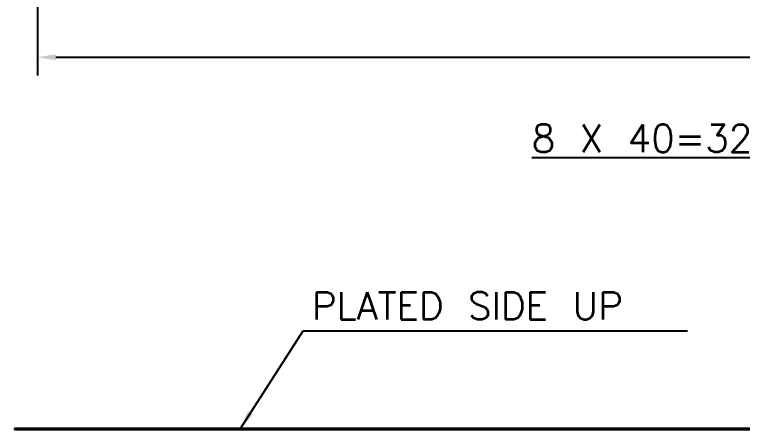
# Model space of a CAD drawing. Extents: x -243 to 181, y -292 to 90.
# Drawn here: x -230.2 to -150.6, y -287.7 to -242.3 of the extents above; entities that cross this region are included whole.
import ezdxf

# ---------------------------------------------------------------- set-up
doc = ezdxf.new("R2010")
doc.units = 0
doc.header["$LTSCALE"] = 2.5
doc.header["$MEASUREMENT"] = 0
doc.header["$PDMODE"] = 34
doc.layers.get('DEFPOINTS').update_dxf_attribs({"linetype": 'CONTINUOUS'})
doc.layers.add('DIM', color=7, linetype='CONTINUOUS')
doc.layers.add('LF', color=5, linetype='CONTINUOUS')
doc.styles.get("Standard").update_dxf_attribs({"font": 'txt.shx', "height": 3})
doc.dimstyles.new('DIM-B', dxfattribs={"dimscale": 2, "dimtxt": 3, "dimasz": 1, "dimexe": 1, "dimexo": 0, "dimgap": 1, "dimtad": 0, "dimtih": 1, "dimtoh": 1, "dimdec": 3, "dimlfac": 0.05, "dimzin": 0, "dimdsep": 46, "dimtxsty": 'STANDARD', "dimcen": 0.5, "dimadec": 0, "dimazin": 0, "dimtp": 0.025, "dimtm": 0.025, "dimtfac": 1, "dimtdec": 3, "dimtofl": 0, "dimtmove": 0, "dimatfit": 3, "dimfxl": 1, "dimtolj": 1, "dimtzin": 0, "dimarcsym": 0})

# ---------------------------------------------------------------- blocks, each defined once
blk = doc.blocks.new('*D5')
at = {"layer": 'DEFPOINTS', "color": 0, "transparency": 16777216}
for p in [(107.717, 590.438), (-114.283, 588.528), (107.717, 574.27)]:
    blk.add_point(p, dxfattribs=at)
at = {"layer": 'DIM', "color": 0, "lineweight": -2, "transparency": 16777216}
for p, q in [((107.717, 590.438), (107.717, 572.27)), ((-114.283, 588.528), (-114.283, 572.27)), ((-112.283, 574.27), (-20.783, 574.27)), ((105.717, 574.27), (14.217, 574.27))]:
    blk.add_line(p, q, dxfattribs=at)
at = {"layer": 'DIM', "color": 0, "transparency": 16777216}
for points in [[(-112.283, 574.603), (-112.283, 573.936), (-114.283, 574.27)], [(105.717, 574.603), (105.717, 573.936), (107.717, 574.27)]]:
    blk.add_solid(points, dxfattribs=at)
at = {"layer": 'DIM', "color": 0, "transparency": 16777216, "insert": (-3.283, 574.27), "char_height": 3, "attachment_point": 5}
blk.add_mtext('\\A1;222.000%%P0.050', dxfattribs=at)

msp = doc.modelspace()

# ---------------------------------------------------------------- linework, layer by layer
at = {"layer": 'DIM'}
msp.add_line((-176.5978, -276.9265), (-156.5462, -276.9265), dxfattribs=at)
at = {"layer": 'LF'}
for p, q in [((-230.1679, -287.6057), (-3.6679, -287.6057)), ((-230.1679, -287.6057), (-230.1679, -287.7327)), ((-230.1679, -287.7327), (-3.6679, -287.7327))]:
    msp.add_line(p, q, dxfattribs=at)

# ---------------------------------------------------------------- texts
at = {"layer": 'DIM'}
for s, p in [('%%u8 X 40=320 UNITS/STRIP(FOR STRIP TYPE)', (-173.593, -257.3584)), ('PLATED SIDE UP', (-197.6466, -275.7031))]:
    msp.add_text(s, height=3, dxfattribs=at).set_placement(p)

# ---------------------------------------------------------------- dimensions: what is measured, and where the dimension line sits
dim = msp.add_linear_dim(base=(-5.6679, -246.9835), p1=(-227.6679, -232.7249), p2=(-5.6679, -230.8149), angle=180, text='<>%%P0.050', dimstyle='DIM-B', override={"dimscale": 2, "dimtxt": 1, "dimasz": 1, "dimexe": 1, "dimexo": 0, "dimgap": 1, "dimlfac": 1, "dimcen": 0.5, "dimtp": 0.04, "dimtm": 0.04, "dimtdec": 2, "dimtmove": 0}, dxfattribs=at)
dim.commit()
dim.dimension.update_dxf_attribs({"geometry": '*D5', "text_midpoint": (-116.6679, -246.9835), "insert": (-113.3844, -821.253)})

# ---------------------------------------------------------------- leaders
msp.add_leader([(-205.4485, -287.6107), (-198.5979, -276.9265), (-176.5978, -276.9265)], dimstyle='DIM-B', override={"dimscale": 2, "dimtxt": 1, "dimasz": 1, "dimexe": 1, "dimexo": 0, "dimgap": 1, "dimlfac": 0.1, "dimcen": 0.5, "dimtp": 0.025, "dimtm": 0.025}, dxfattribs=at)

doc.saveas('drawing.dxf')
